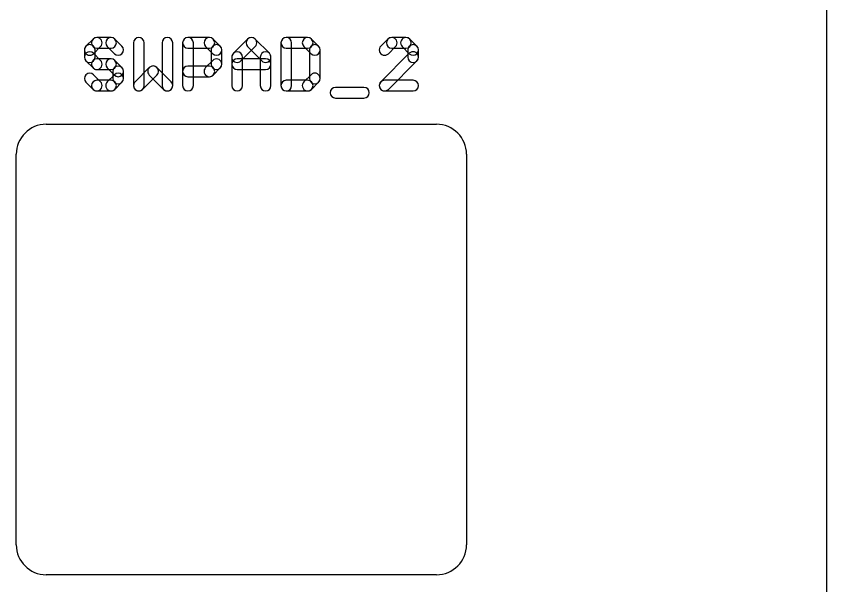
# Model space of a CAD drawing. Extents: x -3 to 225, y 0 to 143.
# Drawn here: x 134 to 161, y 17.63 to 36.6 of the extents above; entities that cross this region are included whole.
import ezdxf

# ---------------------------------------------------------------- set-up
doc = ezdxf.new("R2010")
doc.units = 0
doc.layers.add('121', color=1, linetype='CONTINUOUS')
doc.layers.add('248', color=250, linetype='CONTINUOUS')

msp = doc.modelspace()

# ---------------------------------------------------------------- linework, layer by layer
at = {"layer": '121'}
for points in [[(136.5593, 35.8381), (136.322, 35.6009, 1), (136.5735, 35.3494), (136.8107, 35.5867, 1)], [(136.2699, 35.4751), (136.2699, 35.2379, 1), (136.6255, 35.2379), (136.6255, 35.4751, 1)], [(137.1595, 35.8902), (136.685, 35.8902, 1), (136.685, 35.5346), (137.1595, 35.5346, 1)], [(137.5225, 35.6009), (137.2853, 35.8381, 1), (137.0338, 35.5867), (137.2711, 35.3494, 1)], [(137.9071, 35.7124), (137.9071, 34.2888, 1), (138.2627, 34.2888), (138.2627, 35.7124, 1)], [(139.2118, 34.2888), (139.2118, 35.7124, 1), (138.8562, 35.7124), (138.8562, 34.2888, 1)], [(139.8999, 34.2888), (139.8999, 35.7124, 1), (139.5443, 35.7124), (139.5443, 34.2888, 1)], [(139.7221, 35.5346), (140.4339, 35.5346, 1), (140.4339, 35.8902), (139.7221, 35.8902, 1)], [(140.3081, 35.5867), (140.5454, 35.3494, 1), (140.7969, 35.6009), (140.5596, 35.8381, 1)], [(140.4933, 35.4751), (140.4933, 35.0006, 1), (140.8489, 35.0006), (140.8489, 35.4751, 1)], [(141.4849, 35.1122), (141.9595, 35.5867, 1), (141.708, 35.8381), (141.2335, 35.3636, 1)], [(141.708, 35.5867), (142.1826, 35.1122, 1), (142.434, 35.3636), (141.9595, 35.8381, 1)], [(142.8186, 35.7124), (142.8186, 34.2888, 1), (143.1742, 34.2888), (143.1742, 35.7124, 1)], [(143.7082, 35.8902), (142.9964, 35.8902, 1), (142.9964, 35.5346), (143.7082, 35.5346, 1)], [(144.0712, 35.6009), (143.8339, 35.8381, 1), (143.5825, 35.5867), (143.8197, 35.3494, 1)], [(144.1232, 34.5261), (144.1232, 35.4751, 1), (143.7676, 35.4751), (143.7676, 34.5261, 1)], [(146.3822, 35.8381), (146.145, 35.6009, 1), (146.3964, 35.3494), (146.6337, 35.5867, 1)], [(146.9825, 35.8902), (146.5079, 35.8902, 1), (146.5079, 35.5346), (146.9825, 35.5346, 1)], [(147.3455, 35.6009), (147.1082, 35.8381, 1), (146.8568, 35.5867), (147.094, 35.3494, 1)], [(147.3976, 35.2379), (147.3976, 35.4751, 1), (147.042, 35.4751), (147.042, 35.2379, 1)], [(136.322, 35.1122), (136.5593, 34.8749, 1), (136.8107, 35.1263), (136.5735, 35.3636, 1)], [(141.537, 34.2888), (141.537, 35.2379, 1), (141.1814, 35.2379), (141.1814, 34.2888, 1)], [(142.1305, 35.2379), (142.1305, 34.2888, 1), (142.4861, 34.2888), (142.4861, 35.2379, 1)], [(146.3964, 34.1631), (147.3455, 35.1122, 1), (147.094, 35.3636), (146.145, 34.4145, 1)], [(136.685, 34.8228), (137.1595, 34.8228, 1), (137.1595, 35.1784), (136.685, 35.1784, 1)], [(137.0338, 34.8749), (137.2711, 34.6376, 1), (137.5225, 34.8891), (137.2853, 35.1263, 1)], [(140.5454, 35.1263), (140.3081, 34.8891, 1), (140.5596, 34.6376), (140.7969, 34.8749, 1)], [(141.3592, 34.8228), (142.3083, 34.8228, 1), (142.3083, 35.1784), (141.3592, 35.1784, 1)], [(137.219, 34.7633), (137.219, 34.5261, 1), (137.5746, 34.5261), (137.5746, 34.7633, 1)], [(138.2106, 34.1631), (138.6852, 34.6376, 1), (138.4337, 34.8891), (137.9592, 34.4145, 1)], [(138.4337, 34.6376), (138.9083, 34.1631, 1), (139.1597, 34.4145), (138.6852, 34.8891, 1)], [(140.4339, 34.9411), (139.7221, 34.9411, 1), (139.7221, 34.5855), (140.4339, 34.5855, 1)], [(136.8107, 34.4145), (136.5735, 34.6518, 1), (136.322, 34.4003), (136.5593, 34.1631, 1)], [(137.2711, 34.6518), (137.0338, 34.4145, 1), (137.2853, 34.1631), (137.5225, 34.4003, 1)], [(143.8339, 34.1631), (144.0712, 34.4003, 1), (143.8197, 34.6518), (143.5825, 34.4145, 1)], [(137.1595, 34.4666), (136.685, 34.4666, 1), (136.685, 34.111), (137.1595, 34.111, 1)], [(142.9964, 34.111), (143.7082, 34.111, 1), (143.7082, 34.4666), (142.9964, 34.4666, 1)], [(147.2198, 34.4666), (146.2707, 34.4666, 1), (146.2707, 34.111), (147.2198, 34.111, 1)], [(144.6335, 33.8737), (145.5826, 33.8737, 1), (145.5826, 34.2293), (144.6335, 34.2293, 1)]]:
    msp.add_lwpolyline(points, format="xyb", close=True, dxfattribs=at)
at = {"layer": '248'}
for p, q in [((161, 16), (161, 46)), ((135, 33), (148, 33)), ((134, 19), (134, 32)), ((149, 32), (149, 19)), ((148, 18), (135, 18))]:
    msp.add_line(p, q, dxfattribs=at)
for centre, start, end in [((135, 32), 90, 180), ((148, 32), 0, 90), ((135, 19), 180, 270), ((148, 19), 270, 0)]:
    msp.add_arc(centre, 1, start, end, dxfattribs=at)

doc.saveas('drawing.dxf')
